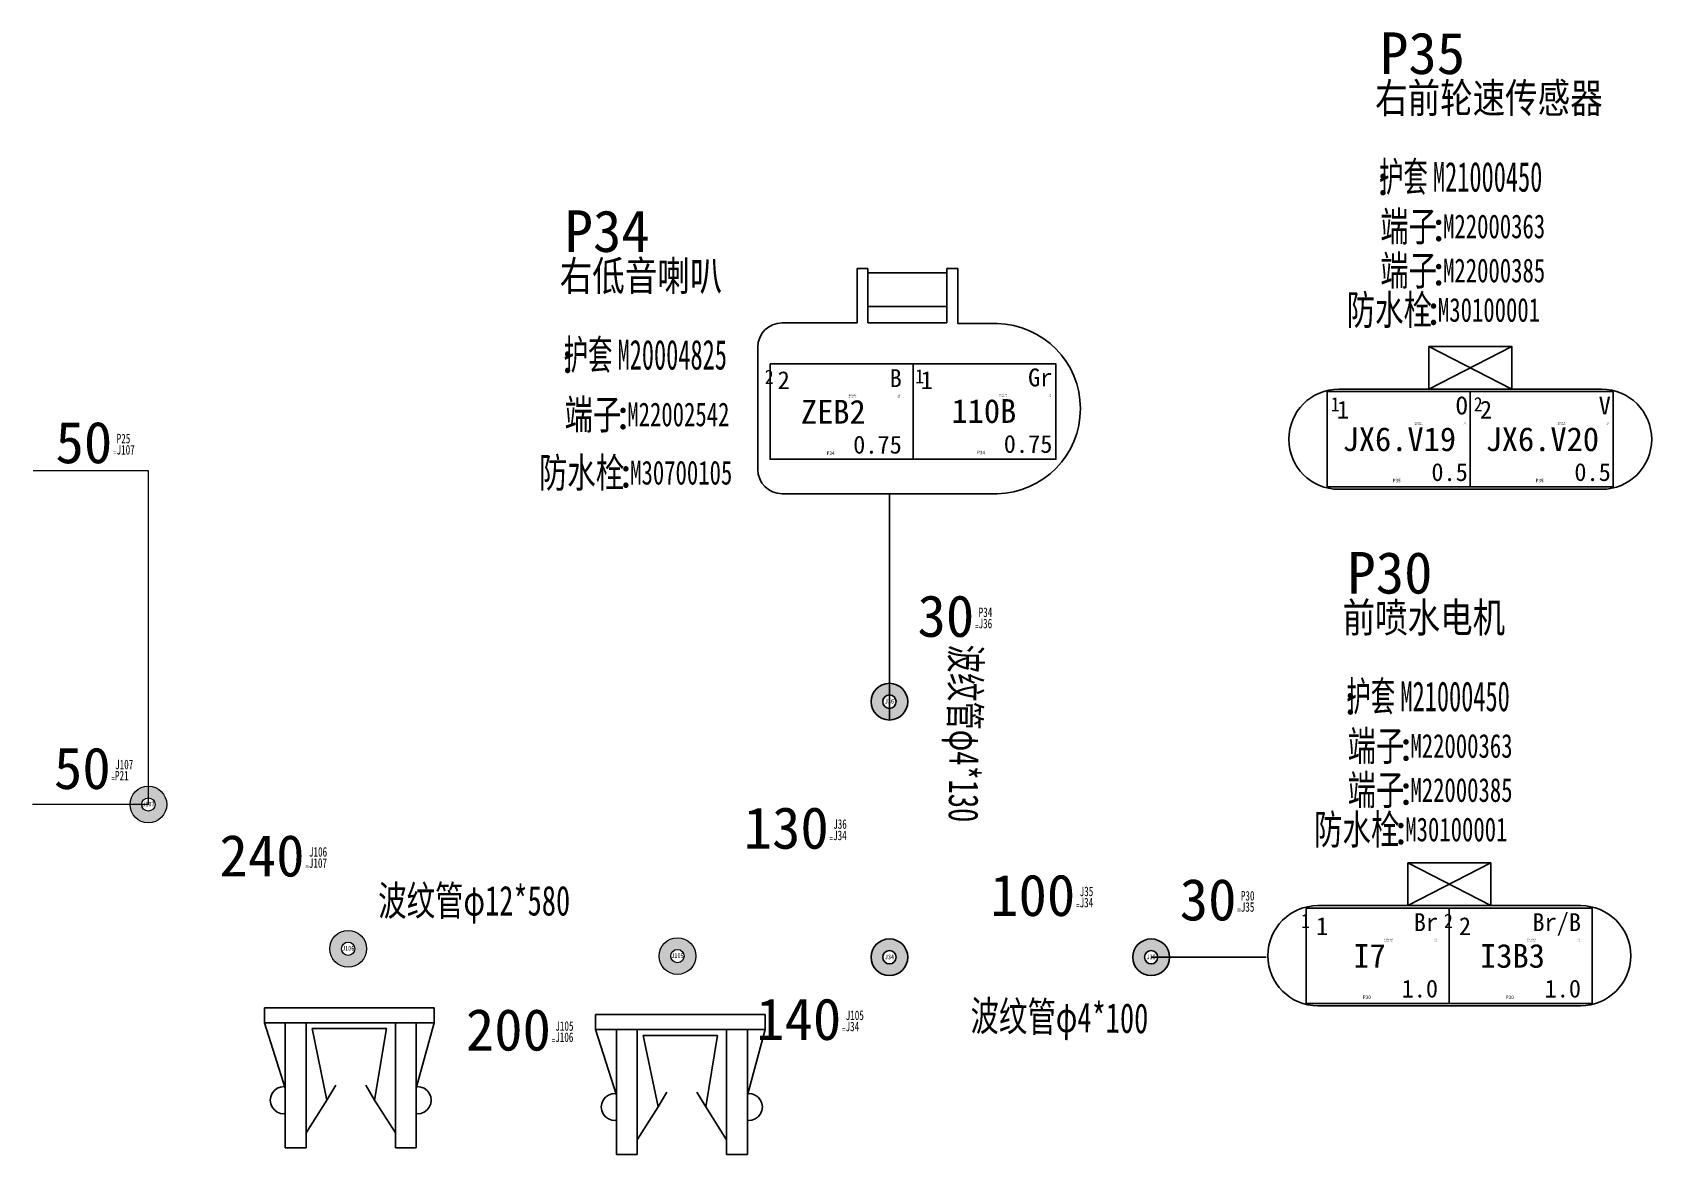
# Model space of a CAD drawing. Header units: millimetres. Extents: x -2653 to 6698, y -4403 to -42.
# Drawn here: x 744.1 to 880, y -716.6 to -622.4 of the extents above; entities that cross this region are included whole.
import ezdxf
from ezdxf.enums import TextEntityAlignment as Align

# ---------------------------------------------------------------- set-up
doc = ezdxf.new("R2010")
doc.units = ezdxf.units.MM
doc.header["$MEASUREMENT"] = 0
for name, color, linetype, plot in [('供方编码', 51, 'Continuous', False), ('备注', 4, 'Continuous', False), ('管-ID', 7, 'Continuous', False), ('管-L', 38, 'Continuous', False), ('管-不打印', 2, 'Continuous', False), ('管-位置', 18, 'Continuous', False), ('管-单位', 2, 'Continuous', False), ('管-工位', 4, 'Continuous', False), ('管-开口', 64, 'Continuous', False), ('管-数量', 6, 'Continuous', False), ('管-类别', 56, 'Continuous', False), ('管-规格', 56, 'Continuous', False), ('管-重叠值', 49, 'Continuous', False), ('管-颜色', 14, 'Continuous', False), ('节点长度-E1', 53, 'Continuous', False), ('节点长度-E2', 53, 'Continuous', False), ('节点长度-不打印', 14, 'Continuous', False), ('连接器-不打印', 1, 'Continuous', False), ('连接器-位置', 12, 'Continuous', False), ('附件-不打印', 2, 'Continuous', False), ('隐藏-剥皮长度', 2, 'Continuous', False), ('隐藏-加余量', 1, 'Continuous', False), ('隐藏-备注', 1, 'Continuous', False), ('隐藏-孔位', 1, 'Continuous', False), ('隐藏-对应端子', 2, 'Continuous', False), ('隐藏-节点长度辅助', 202, 'Continuous', False), ('隐藏-规格', 1, 'Continuous', False), ('隐藏-辅助信息', 3, 'Continuous', False), ('隐藏-防水栓', 2, 'Continuous', False)]:
    doc.layers.add(name, color=color, linetype=linetype, plot=plot)
for name, color, linetype in [('文字', 3, 'Continuous'), ('管-供应商', 43, 'Continuous'), ('管-内径', 2, 'Continuous'), ('管-名称', 59, 'Continuous'), ('管-外径', 6, 'Continuous'), ('管-编码', 58, 'Continuous'), ('节点长度', 1, 'Continuous'), ('节点长度-L', 32, 'Continuous'), ('轮廓线', 7, 'Continuous'), ('连接器-供应商', 43, 'Continuous'), ('连接器-功能', 63, 'Continuous'), ('连接器-名称', 53, 'Continuous'), ('连接器-编码', 52, 'Continuous'), ('附件-供应商', 43, 'Continuous'), ('附件-名称', 53, 'Continuous'), ('附件-数量', 21, 'Continuous'), ('附件-编码', 52, 'Continuous')]:
    doc.layers.add(name, color=color, linetype=linetype)
doc.styles.add('CL', font='', dxfattribs={"height": 2})
doc.styles.get("Standard").update_dxf_attribs({"font": 'txt', "bigfont": 'gbcbig.shx'})
doc.styles.get('CL').set_extended_font_data('SimSun')

# ---------------------------------------------------------------- blocks, each defined once
blk = doc.blocks.new('282080-1')
for p, q in [((109.68, 123.33), (116.64, 119.74)), ((116.64, 123.33), (109.68, 119.74)), ((102.13, 119.74), (124.19, 119.74)), ((102.13, 111.34), (124.19, 111.34))]:
    blk.add_line(p, q)
for points in [[(109.68, 123.33), (116.64, 123.33), (116.64, 119.74), (109.68, 119.74)], [(101.16, 119.54), (113.16, 119.54), (113.16, 111.54), (101.16, 111.54)], [(125.16, 119.54), (113.16, 119.54), (113.16, 111.54), (125.16, 111.54)]]:
    blk.add_lwpolyline(points, close=True)
for centre, start, end in [((102.13, 115.54), 90, 270), ((124.19, 115.54), 270, 90)]:
    blk.add_arc(centre, 4.2, start, end)
at = {"char_height": 1.5, "width": 2.333, "attachment_point": 1}
for s, insert in [('{\\fSimSun|b0|i0|c134|p2;1}', (101.97, 118.77)), ('{\\fSimSun|b0|i0|c134|p2;2}', (113.97, 118.77))]:
    blk.add_mtext(s, dxfattribs=dict(at, insert=insert))
blk = doc.blocks.new('电线2')
at = {"layer": '轮廓线', "color": 7, "style": 'CL', "flags": 4}
for tag, p in [('颜色', (5.88, 2.8)), ('线径', (5.88, -2.78))]:
    blk.add_attdef(tag, text='', height=1.5, dxfattribs=at).set_placement(p, align=Align.MIDDLE_RIGHT)
blk.add_attdef('线号', text='', height=2, dxfattribs=at).set_placement((0.13, -0.02), align=Align.MIDDLE_CENTER)
at = {"layer": '隐藏-剥皮长度', "color": 2, "style": 'CL', "width": 0.9, "flags": 4}
blk.add_attdef('剥皮', text='', height=0.1, dxfattribs=at).set_placement((5.74, 1.22), align=Align.MIDDLE_RIGHT)
at = {"layer": '隐藏-加余量', "color": 1, "style": 'CL', "width": 0.9, "flags": 4}
blk.add_attdef('加余量', text='', height=0.1, dxfattribs=at).set_placement((5.74, 1.36), align=Align.MIDDLE_RIGHT)
at = {"layer": '隐藏-备注', "color": 1, "style": 'CL', "width": 0.9, "flags": 5}
blk.add_attdef('备注', text='', height=0.1, dxfattribs=at).set_placement((3.7, -1.38), align=Align.MIDDLE_CENTER)
at = {"layer": '隐藏-孔位', "color": 6, "style": 'CL', "width": 0.9, "flags": 4}
blk.add_attdef('孔位', text='', height=1.2, dxfattribs=at).set_placement((-5.62, 2.91), align=Align.MIDDLE_LEFT)
at = {"layer": '隐藏-对应端子', "color": 2, "style": 'CL', "width": 0.9, "flags": 4}
blk.add_attdef('对应簧片', text='', height=0.1, dxfattribs=at).set_placement((2.06, 1.21), align=Align.MIDDLE_RIGHT)
at = {"layer": '隐藏-规格', "color": 1, "style": 'CL', "width": 0.9, "flags": 5}
blk.add_attdef('规格', text='', height=0.2, dxfattribs=at).set_placement((5.74, -1.39), align=Align.MIDDLE_RIGHT)
at = {"layer": '隐藏-辅助信息', "color": 2, "style": 'CL', "width": 0.9, "flags": 5}
for tag, p in [('辅助', (3.7, 1.51)), ('标识管', (3.7, -1.14))]:
    blk.add_attdef(tag, text='', height=0.1, dxfattribs=at).set_placement(p, align=Align.MIDDLE_CENTER)
at = {"layer": '隐藏-辅助信息', "color": 3, "style": 'CL', "width": 0.9, "flags": 5}
for tag, p in [('编码', (3.7, 1.37)), ('供方编码', (3.7, 1.24))]:
    blk.add_attdef(tag, text='', height=0.1, dxfattribs=at).set_placement(p, align=Align.MIDDLE_CENTER)
for tag, p in [('线种', (2.06, -1.26)), ('工位', (2.06, -1.38))]:
    blk.add_attdef(tag, text='', height=0.1, dxfattribs=at).set_placement(p, align=Align.MIDDLE_RIGHT)
at = {"layer": '隐藏-辅助信息', "color": 1, "style": 'CL', "width": 0.9, "flags": 5}
blk.add_attdef('选项', text='', height=0.1, dxfattribs=at).set_placement((3.7, -1.26), align=Align.MIDDLE_CENTER)
at = {"layer": '隐藏-辅助信息', "color": 4, "style": 'CL', "width": 0.9, "flags": 4}
blk.add_attdef('位置', text='', height=0.3, dxfattribs=at).set_placement((-0.09, -3.49), align=Align.MIDDLE_CENTER)
at = {"layer": '隐藏-防水栓', "color": 2, "style": 'CL', "width": 0.9, "flags": 4}
blk.add_attdef('防水栓', text='', height=0.1, dxfattribs=at).set_placement((2.06, 1.36), align=Align.MIDDLE_RIGHT)
blk = doc.blocks.new('1J0 973 772（出线）')
for p, q in [((934.02, 1231.78), (934.93, 1231.78)), ((934.02, 1231.78), (934.02, 1227.23)), ((934.93, 1231.78), (934.93, 1227.24)), ((934.93, 1231.44), (938.24, 1231.44)), ((941.54, 1231.44), (938.24, 1231.44)), ((942.46, 1231.78), (941.54, 1231.78)), ((941.54, 1231.78), (941.54, 1227.24)), ((942.46, 1231.78), (942.46, 1227.17)), ((934.93, 1228.59), (938.24, 1228.59)), ((941.54, 1228.59), (938.24, 1228.59)), ((934.02, 1227.23), (927.72, 1227.23)), ((934.93, 1227.24), (938.24, 1227.24)), ((941.54, 1227.24), (938.24, 1227.24)), ((945.76, 1227.17), (942.46, 1227.17)), ((925.68, 1225.19), (925.68, 1214.93)), ((925.68, 1225.19), (925.68, 1225.19)), ((925.68, 1214.93), (925.68, 1214.93)), ((927.72, 1212.89), (945.76, 1212.89))]:
    blk.add_line(p, q)
for points in [[(926.71, 1223.78), (938.71, 1223.78), (938.71, 1215.78), (926.71, 1215.78)], [(938.71, 1223.78), (950.71, 1223.78), (950.71, 1215.78), (938.71, 1215.78)]]:
    blk.add_lwpolyline(points, close=True)
for centre, radius, start, end in [((927.72, 1225.19), 2.04, 90, 180), ((945.62, 1220.03), 7.14, 271.1581, 88.8419), ((927.72, 1214.93), 2.04, 180, 270)]:
    blk.add_arc(centre, radius, start, end)
at = {"char_height": 1.5, "width": 4.0483, "attachment_point": 3}
for s, insert in [('{\\fSimSun|b0|i0|c134|p2;2}', (928.37, 1223.17)), ('{\\fSimSun|b0|i0|c134|p2;1}', (940.37, 1223.17))]:
    blk.add_mtext(s, dxfattribs=dict(at, insert=insert))
blk = doc.blocks.new('分支点')
at = {"layer": '轮廓线'}
h = blk.add_hatch(color=1, dxfattribs=at)
edge = h.paths.add_edge_path()
edge.add_arc((0, 0), 1.54, 0, 360)
edge = h.paths.add_edge_path(flags=16)
edge.add_arc((0, 0), 0.56, 0, 360)
at = {"layer": '轮廓线', "color": 1, "linetype": 'ByBlock', "lineweight": -2}
for radius in [1.54, 0.56]:
    blk.add_circle((0, 0), radius, dxfattribs=at)
at = {"layer": '轮廓线', "color": 2, "style": 'CL', "width": 0.8}
blk.add_attdef('位置', text='', height=0.4, dxfattribs=at).set_placement((0, 0.04), align=Align.MIDDLE_CENTER)
at = {"layer": '隐藏-辅助信息', "color": 1, "style": 'CL', "width": 0.8, "flags": 13}
blk.add_attdef('选项', text='', height=0.1, dxfattribs=at).set_placement((0, -0.46), align=Align.MIDDLE_CENTER)
blk = doc.blocks.new('节点长度')
at = {"layer": '节点长度-E1', "color": 202, "ltscale": 0.5, "style": 'CL', "width": 0.7, "flags": 4}
blk.add_attdef('E1', text='', height=0.8, dxfattribs=at).set_placement((1.35, 0.93), align=Align.MIDDLE_LEFT)
at = {"layer": '节点长度-E2', "color": 202, "ltscale": 0.5, "style": 'CL', "width": 0.7, "flags": 4}
blk.add_attdef('E2', text='', height=0.8, dxfattribs=at).set_placement((1.34, -0.01), align=Align.MIDDLE_LEFT)
at = {"layer": '节点长度-L', "color": 1, "ltscale": 0.5, "style": 'CL', "flags": 4}
blk.add_attdef('L', text='', height=2, dxfattribs=at).set_placement((0.98, 0.61), align=Align.MIDDLE_RIGHT)
at = {"layer": '节点长度-不打印', "color": 202, "ltscale": 0.5, "style": 'CL', "width": 0.7}
blk.add_text('=', height=0.5, dxfattribs=at).set_placement((1.19, -0.27), align=Align.MIDDLE_CENTER)
at = {"layer": '节点长度-不打印', "color": 1, "style": 'CL', "width": 0.8, "flags": 13}
blk.add_attdef('选项', text='', height=0.1, dxfattribs=at).set_placement((0.33, -0.1), align=Align.MIDDLE_CENTER)
blk = doc.blocks.new('管')
at = {"layer": '供方编码', "color": 2, "style": 'CL', "width": 0.7, "flags": 1}
blk.add_attdef('供方编码', text='', height=0.25, dxfattribs=at).set_placement((-1.65, -0.68), align=Align.MIDDLE_LEFT)
at = {"layer": '备注', "color": 1, "style": 'CL', "width": 0.7, "flags": 1}
blk.add_attdef('备注', text='', height=0.25, dxfattribs=at).set_placement((-2.74, -1.35), align=Align.MIDDLE_RIGHT)
at = {"layer": '文字', "color": 3, "style": 'CL', "flags": 9}
for tag, p in [('材质', (-6.17, -3.09)), ('耐低温', (10.81, -3.09)), ('耐高温', (10.81, -5.89)), ('参照标准', (10.54, -9.03))]:
    blk.add_attdef(tag, text='', height=2, dxfattribs=at).set_placement(p, align=Align.MIDDLE_RIGHT)
at = {"layer": '管-ID', "color": 1, "style": 'CL', "width": 0.7, "flags": 5}
blk.add_attdef('ID', text='', height=0.2, dxfattribs=at).set_placement((0.89, -0.7), align=Align.MIDDLE_CENTER)
at = {"layer": '管-L', "color": 2, "style": 'CL', "width": 0.8, "flags": 4}
blk.add_attdef('L', text='', height=0.2, dxfattribs=at).set_placement((5.33, 0.04), align=Align.MIDDLE_LEFT)
at = {"layer": '管-不打印', "color": 1, "style": 'CL', "width": 0.7, "flags": 13}
blk.add_attdef('选项', text='', height=0.2, dxfattribs=at).set_placement((5.15, -1.31), align=Align.MIDDLE_CENTER)
at = {"layer": '管-位置', "color": 3, "style": 'CL', "width": 0.7, "flags": 1}
blk.add_attdef('位置', text='', height=0.25, dxfattribs=at).set_placement((-2.77, -1.07), align=Align.MIDDLE_RIGHT)
at = {"layer": '管-供应商', "color": 3, "style": 'CL', "width": 0.7, "flags": 9}
blk.add_attdef('供应商', text='', height=2.5, dxfattribs=at).set_placement((-12.13, -0.08), align=Align.MIDDLE_RIGHT)
at = {"layer": '管-内径', "color": 3, "style": 'CL', "flags": 9}
blk.add_attdef('内径', text='', height=2, dxfattribs=at).set_placement((-6.19, -5.42), align=Align.MIDDLE_RIGHT)
at = {"layer": '管-单位', "color": 2, "style": 'CL', "width": 0.6, "flags": 5}
blk.add_attdef('单位', text='', height=0.2, dxfattribs=at).set_placement((5.16, -0.7), align=Align.MIDDLE_CENTER)
at = {"layer": '管-名称', "color": 1, "style": 'CL', "width": 0.7, "flags": 5}
blk.add_attdef('名称', text='', height=2.5, dxfattribs=at).set_placement((-2, 0), align=Align.MIDDLE_RIGHT)
at = {"layer": '管-外径', "color": 3, "style": 'CL', "width": 0.7, "flags": 1}
blk.add_attdef('外径', text='', height=2.5, dxfattribs=at).set_placement((-11.47, -8.41), align=Align.MIDDLE_LEFT)
at = {"layer": '管-工位', "color": 3, "style": 'CL', "width": 0.7, "flags": 1}
blk.add_attdef('工位', text='', height=0.25, dxfattribs=at).set_placement((-2.31, -1.34), align=Align.MIDDLE_CENTER)
at = {"layer": '管-开口', "color": 3, "style": 'CL', "width": 0.7, "flags": 1}
blk.add_attdef('开口', text='', height=0.25, dxfattribs=at).set_placement((-4.5, -1.06), align=Align.MIDDLE_CENTER)
at = {"layer": '管-数量', "color": 2, "style": 'CL', "width": 0.8, "flags": 1}
blk.add_attdef('数量', text='', height=2.5, dxfattribs=at).set_placement((4.91, 0.03), align=Align.MIDDLE_LEFT)
at = {"layer": '管-类别', "color": 7, "style": 'CL', "width": 0.6, "flags": 5}
blk.add_attdef('类别', text='', height=0.2, dxfattribs=at).set_placement((1.95, -1.22), align=Align.MIDDLE_CENTER)
at = {"layer": '管-编码', "color": 2, "style": 'CL', "width": 0.7}
blk.add_attdef('编码', text='', height=2.5, dxfattribs=at).set_placement((-1.65, 0.06), align=Align.MIDDLE_LEFT)
at = {"layer": '管-规格', "color": 3, "style": 'CL', "width": 0.7, "flags": 1}
blk.add_attdef('规格', text='', height=0.25, dxfattribs=at).set_placement((-1.61, -1.37), align=Align.MIDDLE_LEFT)
at = {"layer": '管-重叠值', "color": 1, "style": 'CL', "width": 0.6, "flags": 5}
blk.add_attdef('重叠值', text='', height=0.2, dxfattribs=at).set_placement((4.09, -0.96), align=Align.MIDDLE_CENTER)
at = {"layer": '管-颜色', "color": 7, "style": 'CL', "width": 0.6, "flags": 5}
blk.add_attdef('颜色', text='', height=0.2, dxfattribs=at).set_placement((1.95, -0.96), align=Align.MIDDLE_CENTER)
blk = doc.blocks.new('9818107')
at = {"color": 0, "linetype": 'Continuous'}
for p, q in [((41.48, 27.09), (41.72, 27.28)), ((41.72, 27.28), (42, 27.4)), ((42, 27.4), (42.3, 27.44)), ((42.3, 27.44), (42.59, 27.4)), ((42.59, 27.4), (42.88, 27.28)), ((42.88, 27.28), (43.12, 27.09)), ((48.8, 27.93), (43.3, 26.18)), ((48.8, 27.93), (48.8, 13.68)), ((50.05, 13.68), (50.05, 27.93)), ((48.8, 26.18), (38.3, 26.18)), ((38.3, 26.18), (38.3, 24.43)), ((41.16, 26.26), (41.19, 26.57)), ((41.19, 26.57), (41.3, 26.85)), ((41.3, 26.85), (41.48, 27.09)), ((43.12, 27.09), (43.3, 26.85)), ((43.3, 26.85), (43.4, 26.57)), ((43.4, 26.57), (43.43, 26.26)), ((48.8, 24.43), (48.8, 26.18)), ((38.3, 24.43), (48.8, 24.43)), ((39.55, 24.43), (42.3, 22.68)), ((42.3, 22.68), (48.3, 23.93)), ((48.3, 23.93), (48.3, 17.68)), ((48.8, 24.43), (48.8, 24.43)), ((50.05, 23.43), (50.05, 18.68)), ((42.3, 22.68), (43.55, 21.93)), ((42.3, 18.68), (43.55, 19.43)), ((42.3, 18.68), (39.55, 16.93)), ((48.3, 17.68), (42.3, 18.68)), ((48.8, 16.93), (38.3, 16.93)), ((38.3, 16.93), (38.3, 15.18)), ((48.8, 15.18), (48.8, 16.93)), ((38.3, 15.18), (48.8, 15.18)), ((41.19, 14.8), (41.16, 15.1)), ((48.8, 13.68), (43.3, 15.18)), ((43.43, 15.1), (43.4, 14.8)), ((48.8, 15.18), (48.8, 15.18)), ((41.3, 14.52), (41.19, 14.8)), ((41.48, 14.28), (41.3, 14.52)), ((41.72, 14.09), (41.48, 14.28)), ((42, 13.97), (41.72, 14.09)), ((42.3, 13.92), (42, 13.97)), ((42.59, 13.97), (42.3, 13.92)), ((42.88, 14.09), (42.59, 13.97)), ((43.12, 14.28), (42.88, 14.09)), ((43.3, 14.52), (43.12, 14.28)), ((43.4, 14.8), (43.3, 14.52)), ((48.8, 13.68), (50.05, 13.68)), ((50.05, 13.68), (50.05, 13.68))]:
    blk.add_line(p, q, dxfattribs=at)
at = {"color": 0}
blk.add_line((48.8, 27.93), (50.05, 27.93), dxfattribs=at)
blk = doc.blocks.new('9818106')
at = {"rotation": 180}
blk.add_blockref('9818107', (857.78, -198.67), dxfattribs=at)
blk = doc.blocks.new('连接器')
at = {"layer": '文字', "style": 'CL'}
blk.add_text(':', height=2.5, dxfattribs=at).set_placement((-3.93, -4.36), align=Align.MIDDLE_CENTER)
at = {"layer": '连接器-不打印', "color": 2, "style": 'CL', "width": 0.6, "flags": 5}
for tag, p in [('供方编码', (-7.19, -6.29)), ('数量', (-5.12, -5.84))]:
    blk.add_attdef(tag, text='', height=0.2, dxfattribs=at).set_placement(p, align=Align.MIDDLE_LEFT)
at = {"layer": '连接器-不打印', "color": 3, "style": 'CL', "width": 0.6, "flags": 5}
for tag, p in [('工位', (-7.19, -5.84)), ('规格', (-2.94, -5.84))]:
    blk.add_attdef(tag, text='', height=0.2, dxfattribs=at).set_placement(p, align=Align.MIDDLE_LEFT)
at = {"layer": '连接器-不打印', "color": 1, "style": 'CL', "width": 0.6, "flags": 5}
for tag, p in [('选项', (-7.19, -6.06)), ('备注', (-2.94, -6.06))]:
    blk.add_attdef(tag, text='', height=0.2, dxfattribs=at).set_placement(p, align=Align.MIDDLE_LEFT)
at = {"layer": '连接器-不打印', "color": 1, "style": 'CL', "width": 0.6, "flags": 1}
for tag, p in [('加余量', (-4.97, -6.06)), ('单位', (-4.97, -6.29)), ('自带线', (-2.77, -6.29))]:
    blk.add_attdef(tag, text='', height=0.2, dxfattribs=at).set_placement(p, align=Align.MIDDLE_CENTER)
at = {"layer": '连接器-位置', "color": 1, "style": 'CL', "flags": 4}
blk.add_attdef('位置', text='', height=3.5, dxfattribs=at).set_placement((-4.41, 2.42), align=Align.MIDDLE_CENTER)
at = {"layer": '连接器-供应商', "color": 3, "style": 'CL', "width": 0.6, "flags": 4}
blk.add_attdef('供应商', text='', height=2.5, dxfattribs=at).set_placement((-16.81, -4.38), align=Align.MIDDLE_RIGHT)
at = {"layer": '连接器-功能', "color": 3, "style": 'CL', "width": 0.8, "flags": 4}
blk.add_attdef('功能', text='', height=2.5, dxfattribs=at).set_placement((-4.34, -1.26), align=Align.MIDDLE_CENTER)
at = {"layer": '连接器-名称', "color": 3, "style": 'CL', "width": 0.6, "flags": 4}
blk.add_attdef('名称', text='', height=2.5, dxfattribs=at).set_placement((-4.1, -4.36), align=Align.MIDDLE_RIGHT)
at = {"layer": '连接器-编码', "color": 2, "style": 'CL', "width": 0.6, "flags": 4}
blk.add_attdef('编码', text='', height=2.5, dxfattribs=at).set_placement((-3.66, -4.36), align=Align.MIDDLE_LEFT)
blk = doc.blocks.new('附件')
at = {"layer": '文字', "color": 3, "style": 'CL'}
blk.add_text(':', height=2.5, dxfattribs=at).set_placement((-3.79, -0.38), align=Align.MIDDLE_CENTER)
at = {"layer": '附件-不打印', "color": 3, "style": 'CL', "width": 0.7, "flags": 5}
for tag, p in [('范围', (-8.49, -1.32)), ('工位', (-6.9, -1.32)), ('位置', (-5.31, -1.32)), ('供方编码', (-8.49, -1.62))]:
    blk.add_attdef(tag, text='', height=0.2, dxfattribs=at).set_placement(p, align=Align.MIDDLE_CENTER)
at = {"layer": '附件-不打印', "color": 1, "style": 'CL'}
for tag, width, flags, p in [('单位', 0.6, 1, (-3.72, -1.32)), ('选项', 0.7, 13, (-6.9, -1.62)), ('备注', 0.7, 5, (-5.31, -1.62)), ('规格', 0.7, 5, (-3.72, -1.62))]:
    blk.add_attdef(tag, text='', height=0.2, dxfattribs=dict(at, width=width, flags=flags)).set_placement(p, align=Align.MIDDLE_CENTER)
at = {"layer": '附件-供应商', "color": 3, "style": 'CL', "width": 0.7, "flags": 8}
blk.add_attdef('供应商', text='', height=2.5, dxfattribs=at).set_placement((-13.4, -0.42), align=Align.MIDDLE_RIGHT)
at = {"layer": '附件-名称', "color": 3, "style": 'CL', "width": 0.7, "flags": 4}
blk.add_attdef('名称', text='', height=2.5, dxfattribs=at).set_placement((-3.92, -0.38), align=Align.MIDDLE_RIGHT)
at = {"layer": '附件-数量', "color": 2, "style": 'CL', "width": 0.7, "flags": 2}
blk.add_attdef('*', text='', height=1, dxfattribs=at).set_placement((15.72, -0.38), align=Align.MIDDLE_CENTER)
at = {"layer": '附件-数量', "color": 2, "style": 'CL', "width": 0.7, "flags": 4}
blk.add_attdef('数量', text='', height=1.2, dxfattribs=at).set_placement((16.07, -0.38), align=Align.MIDDLE_LEFT)
at = {"layer": '附件-编码', "color": 2, "style": 'CL', "width": 0.7, "flags": 4}
blk.add_attdef('编码', text='', height=2.5, dxfattribs=at).set_placement((-3.65, -0.38), align=Align.MIDDLE_LEFT)

msp = doc.modelspace()

# ---------------------------------------------------------------- linework, layer by layer
at = {"layer": '轮廓线', "lineweight": 0}
for p, q in [((753.82, -659.22), (744.16, -659.22)), ((753.82, -687.21), (753.82, -659.22)), ((753.82, -687.21), (744.09, -687.21))]:
    msp.add_line(p, q, dxfattribs=at)
at = {"layer": '轮廓线', "lineweight": -3}
for p, q in [((816.02, -680.12), (816.02, -661.13)), ((847.65, -700.03), (837.99, -700.03))]:
    msp.add_line(p, q, dxfattribs=at)

# ---------------------------------------------------------------- block references
at = {"lineweight": -3}
ref = msp.add_blockref('连接器', (861.38, -630.45), dxfattribs=at)
ref.add_attrib('位置', 'P35', dxfattribs={"layer": '连接器-位置', "color": 1, "height": 3.5, "style": 'CL', "flags": 8}).set_placement((860.77, -624.16), align=Align.MIDDLE_CENTER)
ref.add_attrib('功能', '右前轮速传感器', dxfattribs={"layer": '连接器-功能', "color": 3, "height": 2.5, "style": 'CL', "width": 0.8, "flags": 8}).set_placement((856.79, -627.92), align=Align.MIDDLE_LEFT)
ref.add_attrib('名称', '护套', dxfattribs={"layer": '连接器-名称', "color": 3, "height": 2.5, "style": 'CL', "width": 0.6, "flags": 8}).set_placement((861.21, -634.53), align=Align.MIDDLE_RIGHT)
ref.add_attrib('编码', 'M21000450', dxfattribs={"layer": '连接器-编码', "color": 7, "height": 2.5, "style": 'CL', "width": 0.6}).set_placement((861.64, -634.53), align=Align.MIDDLE_LEFT)
ref = msp.add_blockref('连接器', (792.94, -645.37), dxfattribs=at)
ref.add_attrib('位置', 'P34', dxfattribs={"layer": '连接器-位置', "color": 1, "height": 3.5, "style": 'CL', "flags": 8}).set_placement((792.33, -639.09), align=Align.MIDDLE_CENTER)
ref.add_attrib('功能', '右低音喇叭', dxfattribs={"layer": '连接器-功能', "color": 3, "height": 2.5, "style": 'CL', "width": 0.8, "flags": 8}).set_placement((788.35, -642.85), align=Align.MIDDLE_LEFT)
ref.add_attrib('名称', '护套', dxfattribs={"layer": '连接器-名称', "color": 3, "height": 2.5, "style": 'CL', "width": 0.6, "flags": 8}).set_placement((792.77, -649.46), align=Align.MIDDLE_RIGHT)
ref.add_attrib('编码', 'M20004825', dxfattribs={"layer": '连接器-编码', "color": 7, "height": 2.5, "style": 'CL', "width": 0.6}).set_placement((793.2, -649.46), align=Align.MIDDLE_LEFT)
ref = msp.add_blockref('附件', (865.91, -638.3), dxfattribs=at)
ref.add_attrib('名称', '端子', dxfattribs={"layer": '附件-名称', "color": 3, "height": 2.5, "style": 'CL', "width": 0.7, "flags": 8}).set_placement((861.99, -638.69), align=Align.MIDDLE_RIGHT)
ref.add_attrib('编码', 'M22000363', dxfattribs={"layer": '附件-编码', "color": 2, "height": 2, "style": 'CL', "width": 0.7}).set_placement((862.49, -638.69), align=Align.MIDDLE_LEFT)
ref = msp.add_blockref('附件', (865.91, -642.01), dxfattribs=at)
ref.add_attrib('名称', '端子', dxfattribs={"layer": '附件-名称', "color": 3, "height": 2.5, "style": 'CL', "width": 0.7, "flags": 8}).set_placement((861.99, -642.39), align=Align.MIDDLE_RIGHT)
ref.add_attrib('编码', 'M22000385', dxfattribs={"layer": '附件-编码', "color": 2, "height": 2, "style": 'CL', "width": 0.7}).set_placement((862.49, -642.39), align=Align.MIDDLE_LEFT)
for name, p in [('1J0 973 772（出线）', (-120.71, -1874.02)), ('282080-1', (751.61, -772.1)), ('282080-1', (749.85, -815.44))]:
    msp.add_blockref(name, p, dxfattribs=at)
ref = msp.add_blockref('附件', (865.48, -645.32), dxfattribs=at)
ref.add_attrib('名称', '防水栓', dxfattribs={"layer": '附件-名称', "color": 3, "height": 2.5, "style": 'CL', "width": 0.7, "flags": 8}).set_placement((861.56, -645.7), align=Align.MIDDLE_RIGHT)
ref.add_attrib('编码', 'M30100001', dxfattribs={"layer": '附件-编码', "color": 2, "height": 2, "style": 'CL', "width": 0.7}).set_placement((862.06, -645.7), align=Align.MIDDLE_LEFT)
ref = msp.add_blockref('电线2', (811.18, -654.23), dxfattribs=at)
ref.add_attrib('线号', 'ZEB2', dxfattribs={"layer": '轮廓线', "color": 7, "height": 2, "style": 'CL'}).set_placement((811.31, -654.25), align=Align.MIDDLE_CENTER)
ref.add_attrib('线径', '0.75', dxfattribs={"layer": '轮廓线', "color": 7, "height": 1.5, "style": 'CL'}).set_placement((817.06, -657.01), align=Align.MIDDLE_RIGHT)
ref.add_attrib('颜色', 'B', dxfattribs={"layer": '轮廓线', "color": 7, "height": 1.5, "style": 'CL'}).set_placement((817.06, -651.43), align=Align.MIDDLE_RIGHT)
ref.add_attrib('孔位', '2', dxfattribs={"layer": '隐藏-孔位', "color": 6, "height": 1.2, "style": 'CL', "width": 0.9}).set_placement((805.56, -651.32), align=Align.MIDDLE_LEFT)
ref.add_attrib('剥皮', '4.0', dxfattribs={"layer": '隐藏-剥皮长度', "color": 2, "height": 0.1, "style": 'CL', "width": 0.9}).set_placement((816.92, -653.01), align=Align.MIDDLE_RIGHT)
ref.add_attrib('对应簧片', 'M22002542', dxfattribs={"layer": '隐藏-对应端子', "color": 2, "height": 0.1, "style": 'CL', "width": 0.9}).set_placement((813.24, -653.02), align=Align.MIDDLE_RIGHT)
ref.add_attrib('防水栓', 'M30700105', dxfattribs={"layer": '隐藏-防水栓', "color": 2, "height": 0.1, "style": 'CL', "width": 0.9}).set_placement((813.24, -652.87), align=Align.MIDDLE_RIGHT)
ref.add_attrib('加余量', '25', dxfattribs={"layer": '隐藏-加余量', "color": 1, "height": 0.1, "style": 'CL', "width": 0.9}).set_placement((816.92, -652.87), align=Align.MIDDLE_RIGHT)
ref.add_attrib('位置', 'P34', dxfattribs={"layer": '隐藏-辅助信息', "color": 4, "height": 0.3, "style": 'CL', "width": 0.9}).set_placement((811.09, -657.72), align=Align.MIDDLE_CENTER)
ref = msp.add_blockref('电线2', (823.82, -654.18), dxfattribs=at)
ref.add_attrib('线号', '110B', dxfattribs={"layer": '轮廓线', "color": 7, "height": 2, "style": 'CL'}).set_placement((823.95, -654.19), align=Align.MIDDLE_CENTER)
ref.add_attrib('线径', '0.75', dxfattribs={"layer": '轮廓线', "color": 7, "height": 1.5, "style": 'CL'}).set_placement((829.7, -656.95), align=Align.MIDDLE_RIGHT)
ref.add_attrib('颜色', 'Gr', dxfattribs={"layer": '轮廓线', "color": 7, "height": 1.5, "style": 'CL'}).set_placement((829.7, -651.37), align=Align.MIDDLE_RIGHT)
ref.add_attrib('孔位', '1', dxfattribs={"layer": '隐藏-孔位', "color": 6, "height": 1.2, "style": 'CL', "width": 0.9}).set_placement((818.19, -651.27), align=Align.MIDDLE_LEFT)
ref.add_attrib('剥皮', '4.0', dxfattribs={"layer": '隐藏-剥皮长度', "color": 2, "height": 0.1, "style": 'CL', "width": 0.9}).set_placement((829.56, -652.96), align=Align.MIDDLE_RIGHT)
ref.add_attrib('对应簧片', 'M22002542', dxfattribs={"layer": '隐藏-对应端子', "color": 2, "height": 0.1, "style": 'CL', "width": 0.9}).set_placement((825.87, -652.97), align=Align.MIDDLE_RIGHT)
ref.add_attrib('防水栓', 'M30700105', dxfattribs={"layer": '隐藏-防水栓', "color": 2, "height": 0.1, "style": 'CL', "width": 0.9}).set_placement((825.87, -652.82), align=Align.MIDDLE_RIGHT)
ref.add_attrib('加余量', '25', dxfattribs={"layer": '隐藏-加余量', "color": 1, "height": 0.1, "style": 'CL', "width": 0.9}).set_placement((829.56, -652.82), align=Align.MIDDLE_RIGHT)
ref.add_attrib('位置', 'P34', dxfattribs={"layer": '隐藏-辅助信息', "color": 4, "height": 0.3, "style": 'CL', "width": 0.9}).set_placement((823.72, -657.67), align=Align.MIDDLE_CENTER)
ref = msp.add_blockref('附件', (797.45, -654.08), dxfattribs=at)
ref.add_attrib('名称', '端子', dxfattribs={"layer": '附件-名称', "color": 3, "height": 2.5, "style": 'CL', "width": 0.7, "flags": 8}).set_placement((793.52, -654.47), align=Align.MIDDLE_RIGHT)
ref.add_attrib('编码', 'M22002542', dxfattribs={"layer": '附件-编码', "color": 2, "height": 2, "style": 'CL', "width": 0.7}).set_placement((794.02, -654.47), align=Align.MIDDLE_LEFT)
ref = msp.add_blockref('电线2', (858.7, -656.53), dxfattribs=at)
ref.add_attrib('线号', 'JX6.V19', dxfattribs={"layer": '轮廓线', "color": 7, "height": 2, "style": 'CL'}).set_placement((858.82, -656.55), align=Align.MIDDLE_CENTER)
ref.add_attrib('线径', '0.5', dxfattribs={"layer": '轮廓线', "color": 7, "height": 1.5, "style": 'CL'}).set_placement((864.57, -659.31), align=Align.MIDDLE_RIGHT)
ref.add_attrib('颜色', 'O', dxfattribs={"layer": '轮廓线', "color": 7, "height": 1.5, "style": 'CL'}).set_placement((864.57, -653.73), align=Align.MIDDLE_RIGHT)
ref.add_attrib('孔位', '1', dxfattribs={"layer": '隐藏-孔位', "color": 6, "height": 1.2, "style": 'CL', "width": 0.9}).set_placement((853.07, -653.62), align=Align.MIDDLE_LEFT)
ref.add_attrib('剥皮', '4.0', dxfattribs={"layer": '隐藏-剥皮长度', "color": 2, "height": 0.1, "style": 'CL', "width": 0.9}).set_placement((864.44, -655.31), align=Align.MIDDLE_RIGHT)
ref.add_attrib('对应簧片', 'M22000363', dxfattribs={"layer": '隐藏-对应端子', "color": 2, "height": 0.1, "style": 'CL', "width": 0.9}).set_placement((860.75, -655.32), align=Align.MIDDLE_RIGHT)
ref.add_attrib('防水栓', 'M30100001', dxfattribs={"layer": '隐藏-防水栓', "color": 2, "height": 0.1, "style": 'CL', "width": 0.9}).set_placement((860.75, -655.17), align=Align.MIDDLE_RIGHT)
ref.add_attrib('加余量', '25', dxfattribs={"layer": '隐藏-加余量', "color": 1, "height": 0.1, "style": 'CL', "width": 0.9}).set_placement((864.44, -655.17), align=Align.MIDDLE_RIGHT)
ref.add_attrib('位置', 'P35', dxfattribs={"layer": '隐藏-辅助信息', "color": 4, "height": 0.3, "style": 'CL', "width": 0.9}).set_placement((858.6, -660.02), align=Align.MIDDLE_CENTER)
ref = msp.add_blockref('电线2', (870.7, -656.53), dxfattribs=at)
ref.add_attrib('线号', 'JX6.V20', dxfattribs={"layer": '轮廓线', "color": 7, "height": 2, "style": 'CL'}).set_placement((870.82, -656.55), align=Align.MIDDLE_CENTER)
ref.add_attrib('线径', '0.5', dxfattribs={"layer": '轮廓线', "color": 7, "height": 1.5, "style": 'CL'}).set_placement((876.57, -659.31), align=Align.MIDDLE_RIGHT)
ref.add_attrib('颜色', 'V', dxfattribs={"layer": '轮廓线', "color": 7, "height": 1.5, "style": 'CL'}).set_placement((876.57, -653.73), align=Align.MIDDLE_RIGHT)
ref.add_attrib('孔位', '2', dxfattribs={"layer": '隐藏-孔位', "color": 6, "height": 1.2, "style": 'CL', "width": 0.9}).set_placement((865.07, -653.62), align=Align.MIDDLE_LEFT)
ref.add_attrib('剥皮', '4.0', dxfattribs={"layer": '隐藏-剥皮长度', "color": 2, "height": 0.1, "style": 'CL', "width": 0.9}).set_placement((876.44, -655.31), align=Align.MIDDLE_RIGHT)
ref.add_attrib('对应簧片', 'M22000363', dxfattribs={"layer": '隐藏-对应端子', "color": 2, "height": 0.1, "style": 'CL', "width": 0.9}).set_placement((872.75, -655.32), align=Align.MIDDLE_RIGHT)
ref.add_attrib('防水栓', 'M30100001', dxfattribs={"layer": '隐藏-防水栓', "color": 2, "height": 0.1, "style": 'CL', "width": 0.9}).set_placement((872.75, -655.17), align=Align.MIDDLE_RIGHT)
ref.add_attrib('加余量', '25', dxfattribs={"layer": '隐藏-加余量', "color": 1, "height": 0.1, "style": 'CL', "width": 0.9}).set_placement((876.44, -655.17), align=Align.MIDDLE_RIGHT)
ref.add_attrib('位置', 'P35', dxfattribs={"layer": '隐藏-辅助信息', "color": 4, "height": 0.3, "style": 'CL', "width": 0.9}).set_placement((870.6, -660.02), align=Align.MIDDLE_CENTER)
ref = msp.add_blockref('附件', (797.69, -658.98), dxfattribs=at)
ref.add_attrib('名称', '防水栓', dxfattribs={"layer": '附件-名称', "color": 3, "height": 2.5, "style": 'CL', "width": 0.7, "flags": 8}).set_placement((793.76, -659.36), align=Align.MIDDLE_RIGHT)
ref.add_attrib('编码', 'M30700105', dxfattribs={"layer": '附件-编码', "color": 2, "height": 2, "style": 'CL', "width": 0.7}).set_placement((794.26, -659.36), align=Align.MIDDLE_LEFT)
ref = msp.add_blockref('连接器', (858.64, -674.04), dxfattribs=at)
ref.add_attrib('位置', 'P30', dxfattribs={"layer": '连接器-位置', "color": 1, "height": 3.5, "style": 'CL', "flags": 8}).set_placement((858.03, -667.76), align=Align.MIDDLE_CENTER)
ref.add_attrib('功能', '前喷水电机', dxfattribs={"layer": '连接器-功能', "color": 3, "height": 2.5, "style": 'CL', "width": 0.8, "flags": 8}).set_placement((854.06, -671.52), align=Align.MIDDLE_LEFT)
ref.add_attrib('名称', '护套', dxfattribs={"layer": '连接器-名称', "color": 3, "height": 2.5, "style": 'CL', "width": 0.6, "flags": 8}).set_placement((858.47, -678.13), align=Align.MIDDLE_RIGHT)
ref.add_attrib('编码', 'M21000450', dxfattribs={"layer": '连接器-编码', "color": 7, "height": 2.5, "style": 'CL', "width": 0.6}).set_placement((858.91, -678.13), align=Align.MIDDLE_LEFT)
ref = msp.add_blockref('节点长度', (822.16, -672.01), dxfattribs=at)
ref.add_attrib('L', '30', dxfattribs={"layer": '节点长度', "color": 1, "ltscale": 0.5, "height": 3.5, "style": 'CL'}).set_placement((823.14, -671.39), align=Align.MIDDLE_RIGHT)
ref.add_attrib('E1', 'P34', dxfattribs={"layer": '隐藏-节点长度辅助', "color": 202, "ltscale": 0.5, "height": 0.8, "style": 'CL', "width": 0.7}).set_placement((823.51, -671.08), align=Align.MIDDLE_LEFT)
ref.add_attrib('E2', 'J36', dxfattribs={"layer": '隐藏-节点长度辅助', "color": 202, "ltscale": 0.5, "height": 0.8, "style": 'CL', "width": 0.7}).set_placement((823.5, -672.02), align=Align.MIDDLE_LEFT)
for p, rotation, values in [((822.35, -675.43), 269.2601034698264, {'编码': '波纹管φ4*130'}), ((824.48, -705.02), 359.1272583689032, {'编码': '波纹管φ4*100'})]:
    msp.add_blockref('管', p, dxfattribs=dict(rotation=rotation)).add_auto_attribs(values)
ref = msp.add_blockref('分支点', (816.02, -678.58), dxfattribs=at)
ref.add_attrib('位置', 'J36', dxfattribs={"layer": '隐藏-辅助信息', "color": 2, "height": 0.4, "style": 'CL', "width": 0.8}).set_placement((816.02, -678.54), align=Align.MIDDLE_CENTER)
ref = msp.add_blockref('附件', (863.17, -681.9), dxfattribs=at)
ref.add_attrib('名称', '端子', dxfattribs={"layer": '附件-名称', "color": 3, "height": 2.5, "style": 'CL', "width": 0.7, "flags": 8}).set_placement((859.25, -682.29), align=Align.MIDDLE_RIGHT)
ref.add_attrib('编码', 'M22000363', dxfattribs={"layer": '附件-编码', "color": 2, "height": 2, "style": 'CL', "width": 0.7}).set_placement((859.75, -682.29), align=Align.MIDDLE_LEFT)
ref = msp.add_blockref('附件', (863.17, -685.6), dxfattribs=at)
ref.add_attrib('名称', '端子', dxfattribs={"layer": '附件-名称', "color": 3, "height": 2.5, "style": 'CL', "width": 0.7, "flags": 8}).set_placement((859.25, -685.99), align=Align.MIDDLE_RIGHT)
ref.add_attrib('编码', 'M22000385', dxfattribs={"layer": '附件-编码', "color": 2, "height": 2, "style": 'CL', "width": 0.7}).set_placement((859.75, -685.99), align=Align.MIDDLE_LEFT)
at = {"lineweight": 0}
for p, values in [((753.82, -687.21), {'位置': 'J107'}), ((770.59, -699.32), {'位置': 'J106'}), ((798.23, -699.93), {'位置': 'J105'})]:
    msp.add_blockref('分支点', p, dxfattribs=at).add_auto_attribs(values)
at = {"lineweight": -3}
ref = msp.add_blockref('节点长度', (809.95, -689.78), dxfattribs=at)
ref.add_attrib('L', '130', dxfattribs={"layer": '节点长度', "color": 1, "ltscale": 0.5, "height": 3.5, "style": 'CL'}).set_placement((810.93, -689.17), align=Align.MIDDLE_RIGHT)
ref.add_attrib('E1', 'J36', dxfattribs={"layer": '隐藏-节点长度辅助', "color": 202, "ltscale": 0.5, "height": 0.8, "style": 'CL', "width": 0.7}).set_placement((811.3, -688.85), align=Align.MIDDLE_LEFT)
ref.add_attrib('E2', 'J34', dxfattribs={"layer": '隐藏-节点长度辅助', "color": 202, "ltscale": 0.5, "height": 0.8, "style": 'CL', "width": 0.7}).set_placement((811.29, -689.8), align=Align.MIDDLE_LEFT)
ref = msp.add_blockref('附件', (862.74, -688.92), dxfattribs=at)
ref.add_attrib('名称', '防水栓', dxfattribs={"layer": '附件-名称', "color": 3, "height": 2.5, "style": 'CL', "width": 0.7, "flags": 8}).set_placement((858.82, -689.3), align=Align.MIDDLE_RIGHT)
ref.add_attrib('编码', 'M30100001', dxfattribs={"layer": '附件-编码', "color": 2, "height": 2, "style": 'CL', "width": 0.7}).set_placement((859.32, -689.3), align=Align.MIDDLE_LEFT)
ref = msp.add_blockref('节点长度', (830.64, -695.43), dxfattribs=at)
ref.add_attrib('L', '100', dxfattribs={"layer": '节点长度', "color": 1, "ltscale": 0.5, "height": 3.5, "style": 'CL'}).set_placement((831.62, -694.82), align=Align.MIDDLE_RIGHT)
ref.add_attrib('E1', 'J35', dxfattribs={"layer": '隐藏-节点长度辅助', "color": 202, "ltscale": 0.5, "height": 0.8, "style": 'CL', "width": 0.7}).set_placement((831.99, -694.5), align=Align.MIDDLE_LEFT)
ref.add_attrib('E2', 'J34', dxfattribs={"layer": '隐藏-节点长度辅助', "color": 202, "ltscale": 0.5, "height": 0.8, "style": 'CL', "width": 0.7}).set_placement((831.98, -695.44), align=Align.MIDDLE_LEFT)
msp.add_blockref('管', (774.76, -695.34)).add_auto_attribs({'编码': '波纹管φ12*580'})
ref = msp.add_blockref('节点长度', (844.17, -695.8), dxfattribs=at)
ref.add_attrib('L', '30', dxfattribs={"layer": '节点长度', "color": 1, "ltscale": 0.5, "height": 3.5, "style": 'CL'}).set_placement((845.15, -695.19), align=Align.MIDDLE_RIGHT)
ref.add_attrib('E1', 'P30', dxfattribs={"layer": '隐藏-节点长度辅助', "color": 202, "ltscale": 0.5, "height": 0.8, "style": 'CL', "width": 0.7}).set_placement((845.52, -694.87), align=Align.MIDDLE_LEFT)
ref.add_attrib('E2', 'J35', dxfattribs={"layer": '隐藏-节点长度辅助', "color": 202, "ltscale": 0.5, "height": 0.8, "style": 'CL', "width": 0.7}).set_placement((845.51, -695.81), align=Align.MIDDLE_LEFT)
ref = msp.add_blockref('电线2', (856.19, -699.89), dxfattribs=at)
ref.add_attrib('线号', 'I7', dxfattribs={"layer": '轮廓线', "color": 7, "height": 2, "style": 'CL'}).set_placement((856.32, -699.91), align=Align.MIDDLE_CENTER)
ref.add_attrib('线径', '1.0', dxfattribs={"layer": '轮廓线', "color": 7, "height": 1.5, "style": 'CL'}).set_placement((862.07, -702.66), align=Align.MIDDLE_RIGHT)
ref.add_attrib('颜色', 'Br', dxfattribs={"layer": '轮廓线', "color": 7, "height": 1.5, "style": 'CL'}).set_placement((862.07, -697.09), align=Align.MIDDLE_RIGHT)
ref.add_attrib('孔位', '1', dxfattribs={"layer": '隐藏-孔位', "color": 6, "height": 1.2, "style": 'CL', "width": 0.9}).set_placement((850.57, -696.98), align=Align.MIDDLE_LEFT)
ref.add_attrib('剥皮', '4.0', dxfattribs={"layer": '隐藏-剥皮长度', "color": 2, "height": 0.1, "style": 'CL', "width": 0.9}).set_placement((861.93, -698.67), align=Align.MIDDLE_RIGHT)
ref.add_attrib('对应簧片', 'M22000385', dxfattribs={"layer": '隐藏-对应端子', "color": 2, "height": 0.1, "style": 'CL', "width": 0.9}).set_placement((858.25, -698.68), align=Align.MIDDLE_RIGHT)
ref.add_attrib('防水栓', 'M30100001', dxfattribs={"layer": '隐藏-防水栓', "color": 2, "height": 0.1, "style": 'CL', "width": 0.9}).set_placement((858.25, -698.53), align=Align.MIDDLE_RIGHT)
ref.add_attrib('加余量', '25', dxfattribs={"layer": '隐藏-加余量', "color": 1, "height": 0.1, "style": 'CL', "width": 0.9}).set_placement((861.93, -698.53), align=Align.MIDDLE_RIGHT)
ref.add_attrib('位置', 'P30', dxfattribs={"layer": '隐藏-辅助信息', "color": 4, "height": 0.3, "style": 'CL', "width": 0.9}).set_placement((856.1, -703.38), align=Align.MIDDLE_CENTER)
ref = msp.add_blockref('电线2', (868.19, -699.89), dxfattribs=at)
ref.add_attrib('线号', 'I3B3', dxfattribs={"layer": '轮廓线', "color": 7, "height": 2, "style": 'CL'}).set_placement((868.32, -699.91), align=Align.MIDDLE_CENTER)
ref.add_attrib('线径', '1.0', dxfattribs={"layer": '轮廓线', "color": 7, "height": 1.5, "style": 'CL'}).set_placement((874.07, -702.66), align=Align.MIDDLE_RIGHT)
ref.add_attrib('颜色', 'Br/B', dxfattribs={"layer": '轮廓线', "color": 7, "height": 1.5, "style": 'CL'}).set_placement((874.07, -697.09), align=Align.MIDDLE_RIGHT)
ref.add_attrib('孔位', '2', dxfattribs={"layer": '隐藏-孔位', "color": 6, "height": 1.2, "style": 'CL', "width": 0.9}).set_placement((862.57, -696.98), align=Align.MIDDLE_LEFT)
ref.add_attrib('剥皮', '4.0', dxfattribs={"layer": '隐藏-剥皮长度', "color": 2, "height": 0.1, "style": 'CL', "width": 0.9}).set_placement((873.93, -698.67), align=Align.MIDDLE_RIGHT)
ref.add_attrib('对应簧片', 'M22000385', dxfattribs={"layer": '隐藏-对应端子', "color": 2, "height": 0.1, "style": 'CL', "width": 0.9}).set_placement((870.25, -698.68), align=Align.MIDDLE_RIGHT)
ref.add_attrib('防水栓', 'M30100001', dxfattribs={"layer": '隐藏-防水栓', "color": 2, "height": 0.1, "style": 'CL', "width": 0.9}).set_placement((870.25, -698.53), align=Align.MIDDLE_RIGHT)
ref.add_attrib('加余量', '25', dxfattribs={"layer": '隐藏-加余量', "color": 1, "height": 0.1, "style": 'CL', "width": 0.9}).set_placement((873.93, -698.53), align=Align.MIDDLE_RIGHT)
ref.add_attrib('位置', 'P30', dxfattribs={"layer": '隐藏-辅助信息', "color": 4, "height": 0.3, "style": 'CL', "width": 0.9}).set_placement((868.1, -703.38), align=Align.MIDDLE_CENTER)
ref = msp.add_blockref('分支点', (816.02, -700.03), dxfattribs=at)
ref.add_attrib('位置', 'J34', dxfattribs={"layer": '隐藏-辅助信息', "color": 2, "height": 0.4, "style": 'CL', "width": 0.8}).set_placement((816.02, -700), align=Align.MIDDLE_CENTER)
ref = msp.add_blockref('分支点', (837.99, -700.03), dxfattribs=at)
ref.add_attrib('位置', 'J35', dxfattribs={"layer": '隐藏-辅助信息', "color": 2, "height": 0.4, "style": 'CL', "width": 0.8}).set_placement((837.99, -700), align=Align.MIDDLE_CENTER)
at = {"rotation": 270}
for p in [(990.16, 103.46), (1017.95, 102.89)]:
    msp.add_blockref('9818106', p, dxfattribs=at)
at = {"layer": '轮廓线', "lineweight": 0}
ref = msp.add_blockref('节点长度', (749.81, -657.43), dxfattribs=at)
ref.add_attrib('L', '50', dxfattribs={"layer": '节点长度', "color": 1, "ltscale": 0.5, "height": 3.5, "style": 'CL'}).set_placement((750.79, -656.82), align=Align.MIDDLE_RIGHT)
ref.add_attrib('E1', 'P25', dxfattribs={"layer": '隐藏-节点长度辅助', "color": 202, "ltscale": 0.5, "height": 0.8, "style": 'CL', "width": 0.7}).set_placement((751.16, -656.5), align=Align.MIDDLE_LEFT)
ref.add_attrib('E2', 'J107', dxfattribs={"layer": '隐藏-节点长度辅助', "color": 202, "ltscale": 0.5, "height": 0.8, "style": 'CL', "width": 0.7}).set_placement((751.15, -657.44), align=Align.MIDDLE_LEFT)
ref = msp.add_blockref('节点长度', (749.68, -684.78), dxfattribs=at)
ref.add_attrib('L', '50', dxfattribs={"layer": '节点长度', "color": 1, "ltscale": 0.5, "height": 3.5, "style": 'CL'}).set_placement((750.66, -684.16), align=Align.MIDDLE_RIGHT)
ref.add_attrib('E1', 'J107', dxfattribs={"layer": '隐藏-节点长度辅助', "color": 202, "ltscale": 0.5, "height": 0.8, "style": 'CL', "width": 0.7}).set_placement((751.03, -683.85), align=Align.MIDDLE_LEFT)
ref.add_attrib('E2', 'P21', dxfattribs={"layer": '隐藏-节点长度辅助', "color": 202, "ltscale": 0.5, "height": 0.8, "style": 'CL', "width": 0.7}).set_placement((751.02, -684.79), align=Align.MIDDLE_LEFT)
ref = msp.add_blockref('节点长度', (765.95, -692.11), dxfattribs=at)
ref.add_attrib('L', '240', dxfattribs={"layer": '节点长度', "color": 1, "ltscale": 0.5, "height": 3.5, "style": 'CL'}).set_placement((766.93, -691.5), align=Align.MIDDLE_RIGHT)
ref.add_attrib('E1', 'J106', dxfattribs={"layer": '隐藏-节点长度辅助', "color": 202, "ltscale": 0.5, "height": 0.8, "style": 'CL', "width": 0.7}).set_placement((767.3, -691.18), align=Align.MIDDLE_LEFT)
ref.add_attrib('E2', 'J107', dxfattribs={"layer": '隐藏-节点长度辅助', "color": 202, "ltscale": 0.5, "height": 0.8, "style": 'CL', "width": 0.7}).set_placement((767.29, -692.12), align=Align.MIDDLE_LEFT)
ref = msp.add_blockref('节点长度', (811, -705.83), dxfattribs=at)
ref.add_attrib('L', '140', dxfattribs={"layer": '节点长度', "color": 1, "ltscale": 0.5, "height": 3.5, "style": 'CL'}).set_placement((811.98, -705.22), align=Align.MIDDLE_RIGHT)
ref.add_attrib('E1', 'J105', dxfattribs={"layer": '隐藏-节点长度辅助', "color": 202, "ltscale": 0.5, "height": 0.8, "style": 'CL', "width": 0.7}).set_placement((812.35, -704.9), align=Align.MIDDLE_LEFT)
ref.add_attrib('E2', 'J34', dxfattribs={"layer": '隐藏-节点长度辅助', "color": 202, "ltscale": 0.5, "height": 0.8, "style": 'CL', "width": 0.7}).set_placement((812.34, -705.84), align=Align.MIDDLE_LEFT)
ref = msp.add_blockref('节点长度', (786.63, -706.73), dxfattribs=at)
ref.add_attrib('L', '200', dxfattribs={"layer": '节点长度', "color": 1, "ltscale": 0.5, "height": 3.5, "style": 'CL'}).set_placement((787.61, -706.11), align=Align.MIDDLE_RIGHT)
ref.add_attrib('E1', 'J105', dxfattribs={"layer": '隐藏-节点长度辅助', "color": 202, "ltscale": 0.5, "height": 0.8, "style": 'CL', "width": 0.7}).set_placement((787.98, -705.8), align=Align.MIDDLE_LEFT)
ref.add_attrib('E2', 'J106', dxfattribs={"layer": '隐藏-节点长度辅助', "color": 202, "ltscale": 0.5, "height": 0.8, "style": 'CL', "width": 0.7}).set_placement((787.97, -706.74), align=Align.MIDDLE_LEFT)

doc.saveas('drawing.dxf')
